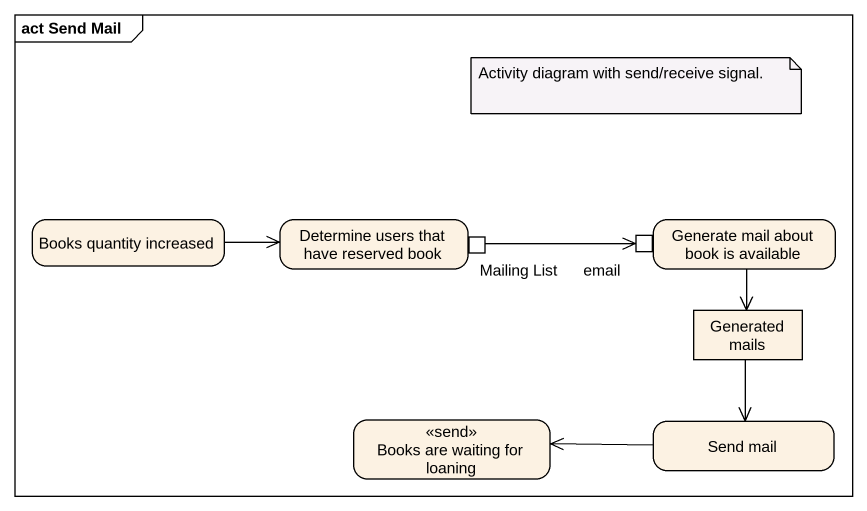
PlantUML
@startuml
mainframe act Send Mail
hide empty description
state "Books quantity increased" as Books_quantity_increased
state "Determine users that have reserved book" as Determine_users_that_have {
  state "Mailing List" as Mailing_List <<outputPin>>
}
state "Generate mail about book is available" as Generate_mail_about_book_is {
  state email <<inputPin>>
}
state "Generated mails" as Generated_mails <<object>>
state "Books are waiting for loaning" as Books_are_waiting_for <<send>>
state "Send mail" as Send_mail
Books_quantity_increased -right-> Determine_users_that_have
Mailing_List -right-> email
Generate_mail_about_book_is --> Generated_mails
Generated_mails --> Send_mail
Send_mail -left-> Books_are_waiting_for
note as N1
  Activity diagram with send/receive signal.
end note
@enduml
